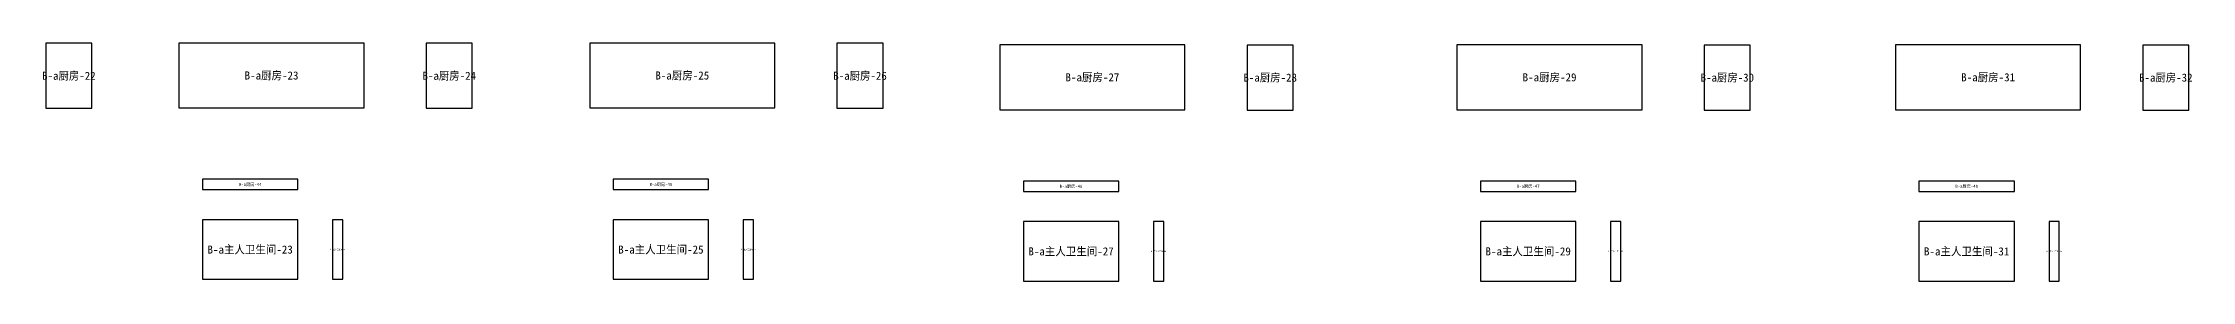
# Model space of a CAD drawing. Header units: inches. Extents: x 44145 to 132907, y -98283 to 21892.
# Drawn here: x 87822 to 109137, y 9400 to 11761 of the extents above; entities that cross this region are included whole.
import ezdxf
from ezdxf.enums import TextEntityAlignment as Align

# ---------------------------------------------------------------- set-up
doc = ezdxf.new("R2010")
doc.units = ezdxf.units.IN
doc.layers.add('NUMBERS', color=7, linetype='Continuous')
doc.layers.add('OUTER', color=7, linetype='Continuous')

msp = doc.modelspace()

# ---------------------------------------------------------------- linework, layer by layer
at = {"layer": 'OUTER'}
for points in [[(87850, 11114), (88308, 11114), (88308, 11758), (87850, 11758), (87850, 11114)], [(89171, 11117), (91007, 11117), (91007, 11761), (89171, 11761), (89171, 11117)], [(91623, 11114), (92080, 11114), (92080, 11758), (91623, 11758), (91623, 11114)], [(93245, 11117), (95080, 11117), (95080, 11761), (93245, 11761), (93245, 11117)], [(95697, 11114), (96154, 11114), (96154, 11758), (95697, 11758), (95697, 11114)], [(97314, 11099), (99149, 11099), (99149, 11743), (97314, 11743), (97314, 11099)], [(99765, 11096), (100223, 11096), (100223, 11740), (99765, 11740), (99765, 11096)], [(101847, 11099), (103683, 11099), (103683, 11743), (101847, 11743), (101847, 11099)], [(104299, 11096), (104756, 11096), (104756, 11740), (104299, 11740), (104299, 11096)], [(106197, 11099), (108032, 11099), (108032, 11743), (106197, 11743), (106197, 11099)], [(108649, 11096), (109106, 11096), (109106, 11740), (108649, 11740), (108649, 11096)], [(89404, 10307), (90350, 10307), (90350, 10409), (89404, 10409), (89404, 10307)], [(93478, 10307), (94424, 10307), (94424, 10409), (93478, 10409), (93478, 10307)], [(97546, 10289), (98492, 10289), (98492, 10391), (97546, 10391), (97546, 10289)], [(102080, 10289), (103026, 10289), (103026, 10391), (102080, 10391), (102080, 10289)], [(106429, 10289), (107375, 10289), (107375, 10391), (106429, 10391), (106429, 10289)], [(89404, 9418), (90350, 9418), (90350, 10007), (89404, 10007), (89404, 9418)], [(90694, 9418), (90796, 9418), (90796, 10007), (90694, 10007), (90694, 9418)], [(93478, 9418), (94424, 9418), (94424, 10007), (93478, 10007), (93478, 9418)], [(94768, 9418), (94870, 9418), (94870, 10007), (94768, 10007), (94768, 9418)], [(97546, 9400), (98492, 9400), (98492, 9989), (97546, 9989), (97546, 9400)], [(98836, 9400), (98938, 9400), (98938, 9989), (98836, 9989), (98836, 9400)], [(102080, 9400), (103026, 9400), (103026, 9989), (102080, 9989), (102080, 9400)], [(103370, 9400), (103472, 9400), (103472, 9989), (103370, 9989), (103370, 9400)], [(106429, 9400), (107375, 9400), (107375, 9989), (106429, 9989), (106429, 9400)], [(107720, 9400), (107821, 9400), (107821, 9989), (107720, 9989), (107720, 9400)]]:
    msp.add_lwpolyline(points, dxfattribs=at)

# ---------------------------------------------------------------- texts
at = {"layer": 'NUMBERS'}
for s, height, p in [('B-a厨房-22', 79.4, (88079, 11436)), ('B-a厨房-23', 80, (90089, 11439)), ('B-a厨房-24', 79.4, (91852, 11436)), ('B-a厨房-25', 80, (94163, 11439)), ('B-a厨房-26', 79.4, (95926, 11436)), ('B-a厨房-27', 80, (98231, 11421)), ('B-a厨房-28', 79.4, (99994, 11418)), ('B-a厨房-29', 80, (102765, 11421)), ('B-a厨房-30', 79.4, (104528, 11418)), ('B-a厨房-31', 80, (107115, 11421)), ('B-a厨房-32', 79.4, (108877, 11418)), ('B-a厨房-44', 30, (89877, 10358)), ('B-a厨房-45', 30, (93951, 10358)), ('B-a厨房-46', 30, (98019, 10340)), ('B-a厨房-47', 30, (102553, 10340)), ('B-a厨房-48', 30, (106902, 10340)), ('B-a主人卫生间-23', 80, (89877, 9712)), ('B-a主人卫生间-24', 12.83, (90745, 9713)), ('B-a主人卫生间-25', 80, (93951, 9712)), ('B-a主人卫生间-26', 12.83, (94819, 9713)), ('B-a主人卫生间-27', 80, (98019, 9694)), ('B-a主人卫生间-28', 12.83, (98887, 9695)), ('B-a主人卫生间-29', 80, (102553, 9694)), ('B-a主人卫生间-30', 12.83, (103421, 9695)), ('B-a主人卫生间-31', 80, (106902, 9694)), ('B-a主人卫生间-32', 12.83, (107770, 9695))]:
    msp.add_text(s, height=height, dxfattribs=at).set_placement(p, align=Align.MIDDLE_CENTER)

doc.saveas('drawing.dxf')
